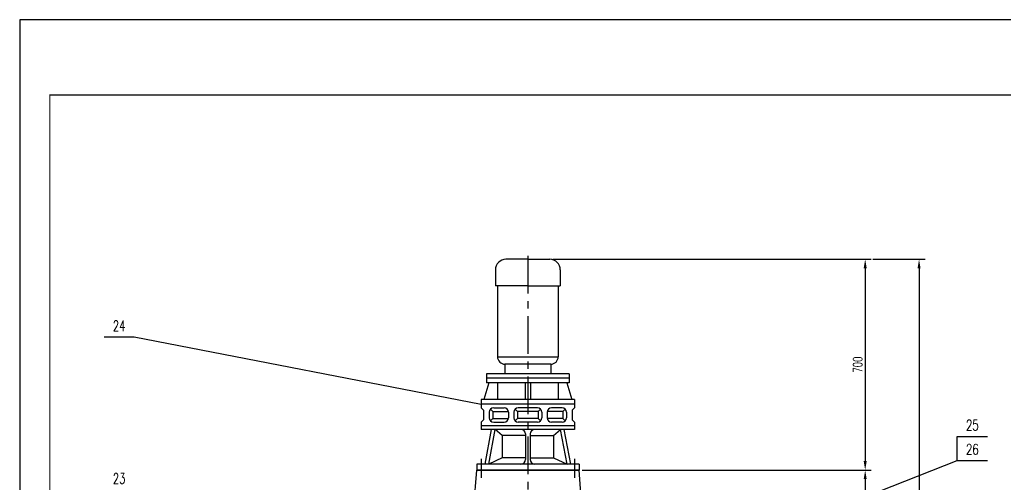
# Model space of a CAD drawing. Extents: x 92764 to 104934, y 26739 to 35166.
# Drawn here: x 98994 to 102270, y 33624 to 35166 of the extents above; entities that cross this region are included whole.
import ezdxf
from ezdxf.enums import TextEntityAlignment as Align

# ---------------------------------------------------------------- set-up
doc = ezdxf.new("R2010")
doc.units = 0
doc.header["$LTSCALE"] = 10
doc.linetypes.add('ACAD_ISO10W100', pattern=[18, 12, -3, 0, -3])
doc.linetypes.add('CENTER', pattern=[2, 1.25, -0.25, 0.25, -0.25])
for name, color, linetype in [('K1', 4, 'Continuous'), ('tankx', 2, 'ACAD_ISO10W100'), ('tanky', 7, 'Continuous')]:
    doc.layers.add(name, color=color, linetype=linetype)
doc.styles.add('hzfs', font='simplex.shx', dxfattribs={"width": 0.7, "bigfont": 'hzfs.shx'})
doc.dimstyles.new('PVCAD$0', dxfattribs={"dimscale": 10, "dimtxt": 3, "dimasz": 3, "dimexe": 2, "dimexo": 1, "dimgap": 1, "dimtad": 1, "dimdec": 0, "dimzin": 0, "dimdsep": 46, "dimtxsty": 'hzfs', "dimcen": 0, "dimclrd": 4, "dimclre": 4, "dimclrt": 7, "dimadec": 0, "dimazin": 0, "dimtfac": 0.7, "dimtmove": 0, "dimatfit": 0, "dimfxl": 0, "dimarcsym": 0})

# ---------------------------------------------------------------- blocks, each defined once
blk = doc.blocks.new('*D77')
at = {"color": 4, "lineweight": -2}
for p, q in [((100765.9, 34370.8), (101824.2, 34370.8)), ((101804.2, 34340.8), (101804.2, 33700.8)), ((100863, 33670.8), (101824.2, 33670.8))]:
    blk.add_line(p, q, dxfattribs=at)
at = {"color": 4}
for points in [[(101799.2, 34340.8), (101809.2, 34340.8), (101804.2, 34370.8)], [(101799.2, 33700.8), (101809.2, 33700.8), (101804.2, 33670.8)]]:
    blk.add_solid(points, dxfattribs=at)
at = {"layer": 'DEFPOINTS', "color": 0}
for p in [(100755.9, 34370.8), (100853, 33670.8), (101804.2, 33670.8)]:
    blk.add_point(p, dxfattribs=at)
at = {"color": 7, "insert": (101779.2, 34020.8), "char_height": 30, "attachment_point": 5, "rotation": 90, "style": 'hzfs'}
blk.add_mtext('700', dxfattribs=at)
blk = doc.blocks.new('*D78')
at = {"color": 4, "lineweight": -2}
for p, q in [((100863, 33670.8), (101824.2, 33670.8)), ((101804.2, 33640.8), (101804.2, 33025.8)), ((100913, 32995.8), (101824.2, 32995.8))]:
    blk.add_line(p, q, dxfattribs=at)
at = {"color": 4}
for points in [[(101799.2, 33640.8), (101809.2, 33640.8), (101804.2, 33670.8)], [(101799.2, 33025.8), (101809.2, 33025.8), (101804.2, 32995.8)]]:
    blk.add_solid(points, dxfattribs=at)
at = {"layer": 'DEFPOINTS', "color": 0}
for p in [(100853, 33670.8), (100903, 32995.8), (101804.2, 32995.8)]:
    blk.add_point(p, dxfattribs=at)
at = {"color": 7, "insert": (101779.2, 33333.3), "char_height": 30, "attachment_point": 5, "rotation": 90, "style": 'hzfs'}
blk.add_mtext('675', dxfattribs=at)
blk = doc.blocks.new('*D79')
at = {"color": 4, "lineweight": -2}
for p, q in [((101830, 34370.8), (102003.2, 34370.8)), ((101983.2, 34340.8), (101983.2, 30851.5)), ((100735, 30821.5), (102003.2, 30821.5))]:
    blk.add_line(p, q, dxfattribs=at)
at = {"color": 4}
for points in [[(101978.2, 34340.8), (101988.2, 34340.8), (101983.2, 34370.8)], [(101978.2, 30851.5), (101988.2, 30851.5), (101983.2, 30821.5)]]:
    blk.add_solid(points, dxfattribs=at)
at = {"layer": 'DEFPOINTS', "color": 0}
for p in [(101820, 34370.8), (100725, 30821.5), (101983.2, 30821.5)]:
    blk.add_point(p, dxfattribs=at)
at = {"color": 7, "insert": (101950.3, 32596.1), "char_height": 30, "attachment_point": 5, "rotation": 90, "style": 'hzfs'}
blk.add_mtext('(3528)', dxfattribs=at)

msp = doc.modelspace()

# ---------------------------------------------------------------- linework, layer by layer
for p, q in [((98994, 35166.3), (98994, 26756.3)), ((104934, 35166.3), (98994, 35166.3))]:
    msp.add_line(p, q)
at = {"color": 1}
for p, q in [((100683, 34370.8), (100610, 34370.8)), ((100683, 34370.8), (100755.9, 34370.8)), ((100575, 34335.8), (100575, 34282.5)), ((100790.9, 34335.8), (100790.9, 34282.5)), ((100683, 34282.5), (100575, 34282.5)), ((100582, 34282.5), (100582, 34047.3)), ((100683, 34282.5), (100790.9, 34282.5)), ((100783.9, 34282.5), (100783.9, 34047.3)), ((100582, 34047.3), (100783.9, 34047.3)), ((100607, 34022.3), (100607, 33990.8)), ((100758.9, 34022.3), (100607, 34022.3)), ((100758.9, 34022.3), (100758.9, 33990.8)), ((100820.7, 33990.8), (100545.2, 33990.8)), ((100545.2, 33990.8), (100545.2, 33960.8)), ((100820.7, 33975.8), (100545.2, 33975.8)), ((100820.7, 33990.8), (100820.7, 33960.8)), ((100553.8, 33960.8), (100536.5, 33904.8)), ((100820.7, 33960.8), (100545.2, 33960.8)), ((100582, 33960.8), (100582, 33904.8)), ((100673.6, 33960.8), (100673.6, 33904.8)), ((100692.3, 33960.8), (100692.3, 33904.8)), ((100783.9, 33960.8), (100783.9, 33904.8)), ((100812.2, 33960.8), (100829.4, 33904.8)), ((100838, 33904.8), (100528, 33904.8)), ((100528, 33904.8), (100528, 33877.8)), ((100838, 33904.8), (100838, 33877.8)), ((100838, 33889.8), (100528, 33889.8)), ((100528, 33877.8), (100536.1, 33869.6)), ((100566.4, 33865.8), (100558.8, 33873.4)), ((100569.4, 33877.8), (100603.8, 33877.8)), ((100648.2, 33865.8), (100640.6, 33873.4)), ((100714.7, 33877.8), (100651.2, 33877.8)), ((100717.7, 33865.8), (100725.4, 33873.4)), ((100796.5, 33877.8), (100762.1, 33877.8)), ((100799.5, 33865.8), (100807.1, 33873.4)), ((100838, 33877.8), (100829.8, 33869.6)), ((100536.1, 33869.6), (100536.1, 33837.9)), ((100554.4, 33862.8), (100554.4, 33844.8)), ((100566.4, 33841.8), (100558.8, 33834.2)), ((100566.4, 33865.8), (100566.4, 33841.8)), ((100566.4, 33865.8), (100618.5, 33865.8)), ((100566.4, 33841.8), (100618.5, 33841.8)), ((100618.8, 33862.8), (100618.8, 33844.8)), ((100636.2, 33862.8), (100636.2, 33844.8)), ((100648.2, 33841.8), (100640.6, 33834.2)), ((100648.2, 33865.8), (100648.2, 33841.8)), ((100717.7, 33865.8), (100648.2, 33865.8)), ((100717.7, 33841.8), (100648.2, 33841.8)), ((100717.7, 33865.8), (100717.7, 33841.8)), ((100717.7, 33841.8), (100725.4, 33834.2)), ((100729.7, 33862.8), (100729.7, 33844.8)), ((100747.1, 33862.8), (100747.1, 33844.8)), ((100799.5, 33865.8), (100747.4, 33865.8)), ((100799.5, 33841.8), (100747.4, 33841.8)), ((100799.5, 33865.8), (100799.5, 33841.8)), ((100799.5, 33841.8), (100807.1, 33834.2)), ((100811.5, 33862.8), (100811.5, 33844.8)), ((100829.8, 33869.6), (100829.8, 33837.9)), ((100528, 33829.8), (100536.1, 33837.9)), ((100528, 33829.8), (100528, 33805.8)), ((100838, 33817.8), (100528, 33817.8)), ((100569.4, 33829.8), (100603.8, 33829.8)), ((100714.7, 33829.8), (100651.2, 33829.8)), ((100796.5, 33829.8), (100762.1, 33829.8)), ((100838, 33829.8), (100829.8, 33837.9)), ((100838, 33829.8), (100838, 33805.8)), ((100838, 33805.8), (100528, 33805.8)), ((100540.7, 33690.8), (100562, 33805.8)), ((100552.8, 33690.8), (100574.1, 33805.8)), ((100597.2, 33785.8), (100574.1, 33805.8)), ((100597.2, 33785.8), (100597.2, 33711.8)), ((100675, 33785.8), (100597.2, 33785.8)), ((100675, 33790.8), (100675, 33705.8)), ((100691, 33790.8), (100691, 33705.8)), ((100691, 33785.8), (100768.7, 33785.8)), ((100768.7, 33785.8), (100791.9, 33805.8)), ((100768.7, 33785.8), (100768.7, 33711.8)), ((100813.2, 33690.8), (100791.9, 33805.8)), ((100825.3, 33690.8), (100804, 33805.8)), ((100597.2, 33711.8), (100552.8, 33690.8)), ((100675, 33711.8), (100597.2, 33711.8)), ((100691, 33711.8), (100768.7, 33711.8)), ((100768.7, 33711.8), (100813.2, 33690.8)), ((100513, 33690.8), (100513, 33670.8)), ((100853, 33690.8), (100513, 33690.8)), ((100853, 33690.8), (100853, 33670.8)), ((100467.1, 33072.9), (100513, 33670.8)), ((100513, 33670.8), (100853, 33670.8)), ((100853, 33670.8), (100513, 33670.8)), ((100898.8, 33072.9), (100853, 33670.8))]:
    msp.add_line(p, q, dxfattribs=at)
at = {"color": 2}
for p, q in [((100528, 33707.9), (100528, 33651.2)), ((100528, 33689.7), (100528, 33645.2)), ((100838, 33707.9), (100838, 33651.2)), ((100838, 33689.7), (100838, 33645.2))]:
    msp.add_line(p, q, dxfattribs=at)
at = {"color": 1}
for centre, radius, start, end in [((100610, 34335.8), 35, 90, 180), ((100755.9, 34335.8), 35, 0, 90), ((100607, 34047.3), 25, 180, 270), ((100758.9, 34047.3), 25, 270, 0), ((100569.4, 33862.8), 15, 90, 180), ((100603.8, 33862.8), 15, 0, 90), ((100651.2, 33862.8), 15, 90, 180), ((100714.7, 33862.8), 15, 0, 90), ((100762.1, 33862.8), 15, 90, 180), ((100796.5, 33862.8), 15, 0, 90), ((100569.4, 33844.8), 15, 180, 270), ((100603.8, 33844.8), 15, 270, 0), ((100651.2, 33844.8), 15, 180, 270), ((100714.7, 33844.8), 15, 270, 0), ((100762.1, 33844.8), 15, 180, 270), ((100796.5, 33844.8), 15, 270, 0), ((100660, 33790.8), 15, 0, 90), ((100706, 33790.8), 15, 90, 180), ((100660, 33705.8), 15, 270, 0), ((100706, 33705.8), 15, 180, 270)]:
    msp.add_arc(centre, radius, start, end, dxfattribs=at)
at = {"layer": 'K1', "const_width": 4}
msp.add_lwpolyline([(99094, 26856.3), (99094, 34916.3), (104834, 34916.3), (104834, 26856.3)], close=True, dxfattribs=at)
at = {"layer": 'tankx', "linetype": 'CENTER', "ltscale": 10}
msp.add_line((100683, 34381.8), (100683, 30786.9), dxfattribs=at)
at = {"layer": 'tanky'}
for p, q in [((99374.4, 34112.3), (99274.4, 34112.3)), ((100528, 33888.6), (99374.4, 34112.3)), ((102110.4, 33702.3), (102110.4, 33782.3)), ((102110.4, 33782.3), (102210.4, 33782.3)), ((100762.1, 33173.7), (102110.4, 33702.3)), ((102110.4, 33702.3), (102210.4, 33702.3))]:
    msp.add_line(p, q, dxfattribs=at)

# ---------------------------------------------------------------- texts
at = {"layer": 'tanky', "style": 'hzfs', "width": 0.7}
for s, p in [('24', (99324.4, 34132.3)), ('25', (102160.4, 33802.3)), ('26', (102160.4, 33722.3)), ('23', (99324.4, 33625.5))]:
    msp.add_text(s, height=35, dxfattribs=at).set_placement(p, align=Align.CENTER)

# ---------------------------------------------------------------- dimensions: what is measured, and where the dimension line sits
dim = msp.add_linear_dim(base=(101983.2, 30821.5), p1=(101820, 34370.8), p2=(100725, 30821.5), angle=90, text='(3528)', dimstyle='PVCAD$0')
dim.commit()
dim.dimension.update_dxf_attribs({"geometry": '*D79', "text_midpoint": (101950.3, 32596.1)})
for base, p1, p2, picture, middle in [((101804.2, 33670.8), (100755.9, 34370.8), (100853, 33670.8), '*D77', (101779.2, 34020.8)), ((101804.2, 32995.8), (100853, 33670.8), (100903, 32995.8), '*D78', (101779.2, 33333.3))]:
    dim = msp.add_linear_dim(base=base, p1=p1, p2=p2, angle=90, dimstyle='PVCAD$0')
    dim.commit()
    dim.dimension.update_dxf_attribs({"geometry": picture, "text_midpoint": middle})

doc.saveas('drawing.dxf')
